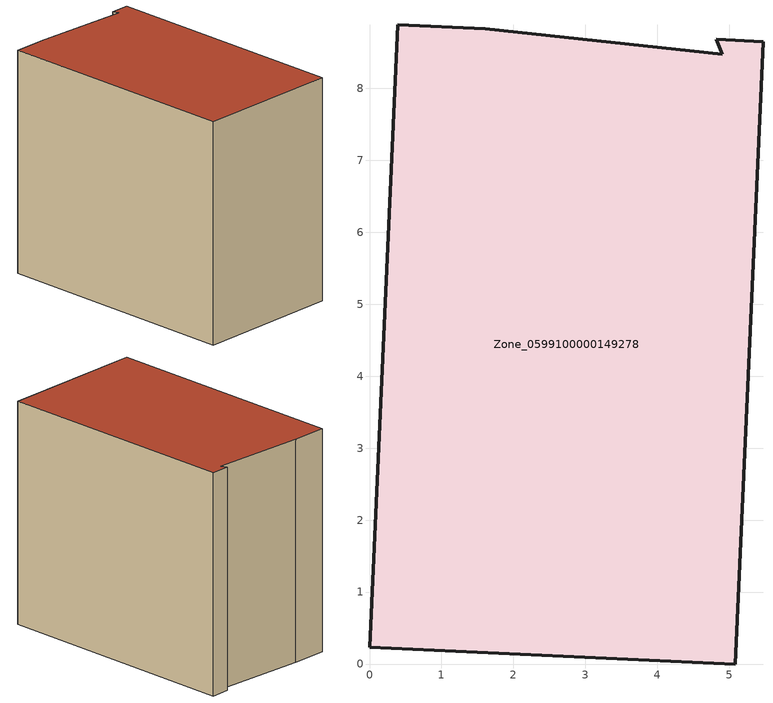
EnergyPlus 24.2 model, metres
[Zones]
Zone_0599100000149278
 floor ground (C_G): 0,0.23 0.39,8.88 1.61,8.83 4.9,8.47 4.82,8.68 5.47,8.65 5.08,0 z0.98
 wall outside (C_F): 4.9,8.47 1.61,8.83 0.39,8.88 0,0.23 5.08,0 5.47,8.65 4.82,8.68 4.9,8.47 z0.98:8.77
 roof outside (C_R): 5.47,8.65 4.82,8.68 4.9,8.47 1.61,8.83 0.39,8.88 0,0.23 5.08,0 z8.77
[BUILDING]
Pand.0599100000149278: North Axis=0; Terrain=City; Loads Convergence Tolerance Value=0.04; Temperature Convergence Tolerance Value=0.4; Solar Distribution=FullExterior; Maximum Number of Warmup Days=25; Minimum Number of Warmup Days=1
[Site:Location]
Rotterdam.The.Hague.AP_ZH_NLD Design_Conditions: Latitude=51.96; Longitude=4.45; Time Zone=1; Elevation=-4.5
[SITE:GROUNDTEMPERATURE:BUILDINGSURFACE]
18, 18, 18, 18, 18, 18, 18, 18, 18, 18, 18, 18
[MATERIAL] Thermal Absorptance=0.9; Solar Absorptance=0.7; Visible Absorptance=0.7
Name | Roughness | Thickness | Conductivity | Density | Specific Heat
G.TI.1992-2005 | MediumSmooth | 0.15 | 0.06 | 540 | 1210
F.TI.1992-2005 | Rough | 0.3 | 0.12 | 1920 | 840
R.TI.1992-2005 | MediumRough | 0.2 | 0.08 | 1500 | 1000
[CONSTRUCTION]
C_G: G.TI.1992-2005
C_F: F.TI.1992-2005
C_R: R.TI.1992-2005
[ZONE]
Zone_0599100000149278: Type=1; Multiplier=1; Ceiling Height=Autocalculate; Volume=Autocalculate; Floor Area=autocalculate; Part of Total Floor Area=Yes
[ZONEINFILTRATION:DESIGNFLOWRATE]
Infil_Zone_0599100000149278: Zone or ZoneList or Space or SpaceList=Zone_0599100000149278; Schedule=AlwaysOn; Design Flow Rate Calculation Method=Flow/Area; Flow Rate per Floor Area=0.0015; Constant Term Coefficient=1; Temperature Term Coefficient=0; Velocity Term Coefficient=0; Velocity Squared Term Coefficient=0
[HVACTEMPLATE:ZONE:IDEALLOADSAIRSYSTEM]
Zone_0599100000149278: Maximum Heating Supply Air Temperature=50; Minimum Cooling Supply Air Temperature=13; Maximum Heating Supply Air Humidity Ratio=0.0156; Minimum Cooling Supply Air Humidity Ratio=0.0077; Heating Limit=NoLimit; Cooling Limit=NoLimit; Dehumidification Control Type=ConstantSensibleHeatRatio; Cooling Sensible Heat Ratio=0.7; Dehumidification Setpoint=60; Humidification Control Type=None; Humidification Setpoint=30; Outdoor Air Method=None; Outdoor Air Flow Rate per Person=0.00944; Outdoor Air Flow Rate per Zone Floor Area=0; Outdoor Air Flow Rate per Zone=0; Demand Controlled Ventilation Type=None; Outdoor Air Economizer Type=NoEconomizer; Heat Recovery Type=None; Sensible Heat Recovery Effectiveness=0.7; Latent Heat Recovery Effectiveness=0.65
[ZONECONTROL:THERMOSTAT]
ThermostatControl_Zone_0599100000149278: Zone or ZoneList=Zone_0599100000149278; Control Type Schedule=DualSetpointControlType; Control 1=Thermostat_Zone_0599100000149278; Temperature Difference Between Cutout And Setpoint=0
[THERMOSTATSETPOINT:DUALSETPOINT]
Thermostat_Zone_0599100000149278: Heating Setpoint Temperature Schedule=HeatingSetpoint_Zone_0599100000149278; Cooling Setpoint Temperature Schedule=CoolingSetpoint_Zone_0599100000149278
[SCHEDULE:COMPACT]
HeatingSetpoint_Zone_0599100000149278: Through: 12/31, For: AllDays, Until: 24:00, 21
CoolingSetpoint_Zone_0599100000149278: Through: 12/31, For: AllDays, Until: 24:00, 24
DualSetpointControlType: Through: 12/31, For: AllDays, Until: 24:00, 4
AlwaysOn: Through: 12/31, For: AllDays, Until: 24:00, 1
